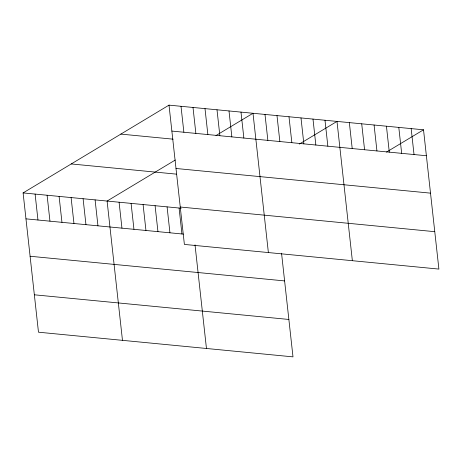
<?xml version="1.0" encoding="UTF-8"?>
<svg xmlns="http://www.w3.org/2000/svg" width="462" height="462" viewBox="0 0 462 462"><rect width="100%" height="100%" fill="white"/><g stroke="black" fill="none" stroke-linecap="round" stroke-linejoin="round"><path stroke-width="0.69" d="M281.549 253.216L292.995 356.866L38.479 332.201L23.1 192.914L169.005 105.134L423.521 129.799L438.9 269.086L184.384 244.421L169.005 105.134M175.317 160.008L107.092 201.051L122.47 340.338M215.956 135.557L252.997 113.277L268.376 252.564M299.33 144.069L336.989 121.414L352.362 260.701M386.486 152.085L423.521 129.799M171.87 131.075L426.386 155.74M120.859 134.101L173.088 139.166M175.999 168.48L430.515 193.145M71.252 163.946L176.415 174.139M180.255 207.016L434.771 231.681M23.1 192.914L181.202 208.235M25.964 218.849L183.356 234.107M30.094 256.254L284.609 280.919M34.35 294.796L288.865 319.461M411.163 128.603L414.027 154.545M398.798 127.408L401.663 153.344M386.434 126.207L389.299 152.148M374.076 125.011L376.94 150.947M361.711 123.81L364.576 149.752M349.347 122.615L352.211 148.556M324.988 120.253L327.853 146.194M312.988 119.092L315.852 145.028M300.993 117.925L303.857 143.867M288.993 116.765L291.857 142.706M276.992 115.604L279.857 141.539M264.997 114.437L267.862 140.379M240.997 112.11L243.861 138.051M229.002 110.949L231.86 136.891M217.001 109.789L219.866 135.73M205.001 108.622L207.865 134.563M193.006 107.461L195.865 133.403M181.006 106.3L183.87 132.242M195.016 244.831L206.456 348.475M179.083 208.027L181.947 233.968M167.082 206.866L169.947 232.808M155.088 205.7L157.946 231.641M143.087 204.539L145.952 230.48M131.087 203.378L133.951 229.319M119.086 202.212L121.951 228.153M95.091 199.89L97.956 225.831M83.091 198.724L85.955 224.665M71.096 197.563L73.96 223.504M59.096 196.402L61.96 222.343M47.095 195.235L49.96 221.177M35.1 194.075L37.965 220.016"/></g></svg>
